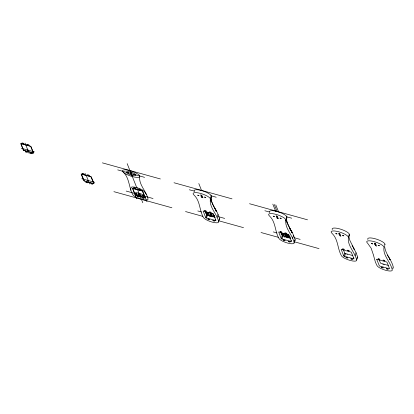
<?xml version="1.0" encoding="UTF-8"?>
<svg xmlns="http://www.w3.org/2000/svg" width="414" height="414" viewBox="0 0 414 414"><rect width="100%" height="100%" fill="white"/><g stroke="black" fill="none" stroke-linecap="round" stroke-linejoin="round"><path stroke-width="0.62" d="M145.376 197.768L135.404 195.051L132.703 188.375L142.701 191.128L146.965 201.732M384.611 245.802C384.927 253.591 391.556 259.454 393.238 266.916A8.114 2.184 19.1 0 1 392.726 267.941M139.642 176.861C138.876 184.975 146.266 191.082 148 198.818A8.114 2.184 19.1 0 1 141.417 199.31A8.114 2.184 19.1 0 1 132.744 194.58C131.807 192.515 129.38 188.913 131.611 187.035A5.351 1.439 19.1 0 1 132.615 186.947L134.12 187.107M210.276 199.631C209.51 207.74 216.9 213.852 218.633 221.588A8.114 2.184 19.1 0 1 212.051 222.075A8.114 2.184 19.1 0 1 203.377 217.35C199.325 210.296 200.314 201.038 194.094 195.134A9.155 2.463 19.1 0 1 200.609 193.431A9.155 2.463 19.1 0 1 210.276 199.631L211.275 196.753A14.79 4.725 12.8 0 0 211.114 196.433M285.779 220.595C285.013 228.704 292.403 234.816 294.137 242.552A8.114 2.184 19.1 0 1 287.549 243.044A8.114 2.184 19.1 0 1 278.881 238.314C274.829 231.266 275.817 222.002 269.597 216.098A9.155 2.463 19.1 0 1 276.112 214.4A9.155 2.463 19.1 0 1 285.779 220.595L286.778 217.717A14.785 4.725 12.8 0 0 286.669 217.495M348.303 237.957C347.537 246.066 354.927 252.178 356.661 259.914A8.114 2.184 19.1 0 1 350.073 260.406A8.114 2.184 19.1 0 1 341.405 255.676C337.353 248.628 338.341 239.364 332.121 233.46A9.155 2.463 19.1 0 1 338.636 231.762A9.155 2.463 19.1 0 1 348.303 237.957L349.214 234.888M205.701 217.655L203.155 211.005L213.262 213.836L216.004 220.579L205.877 217.826L206.7 214.778L207.321 215.089M206.545 218.116L207.331 215.171M215.363 220.564L215.761 219.41M217.055 217.34L218.049 214.462C216.004 208.615 210.188 203.279 211.275 196.753A9.155 2.463 19.1 0 0 202.627 190.859A9.155 2.463 19.1 0 0 194.357 191.454M218.633 221.588L219.632 218.711L218.049 214.462M281.204 238.619L278.658 231.975L288.765 234.8L291.513 241.522L281.494 238.857L281.204 238.619L282.198 235.742L290.685 238.324M282.048 239.08L282.834 236.135M290.866 241.528L291.265 240.379M292.558 238.304L293.552 235.426C291.503 229.579 285.691 224.243 286.778 217.717A9.155 2.463 19.1 0 0 278.394 211.906A9.155 2.463 19.1 0 0 269.747 212.232M294.137 242.552L295.13 239.675L293.552 235.426M343.729 255.981L341.183 249.337L351.289 252.162L354.037 258.885L343.817 256.09L344.727 253.104L343.537 250.134M344.572 256.442L345.571 253.565L352.733 255.557M353.39 258.89L353.789 257.741M355.083 255.666L356.076 252.788L349.866 240.441L348.981 237.067L349.302 235.08A9.155 2.463 19.1 0 0 340.919 229.268A9.155 2.463 19.1 0 0 332.271 229.594M356.661 259.914L357.66 257.037L356.076 252.788M392.803 268.795L393.052 268.075M214.245 215.342L213.971 215.404L214.229 215.653M348.779 234.986L349.302 235.08M286.291 217.629L286.778 217.717L286.441 219.218L286.954 222.023L290.354 229.185M210.938 196.691C210.535 200.226 212.905 204.77 214.85 208.221M384.58 244.907L384.88 244.959A9.155 2.463 19.1 0 0 376.497 239.147A9.155 2.463 19.1 0 0 367.849 239.473M21.337 143.674L20.954 143.715L23.655 150.349L33.379 153.009L30.677 146.349L20.772 143.544L23.319 150.189L24.028 150.608M93.347 183.454L93.776 183.433L90.785 176.633M144.698 197.711L145.128 197.695L142.276 190.957M102.393 162.862L160.378 178.962M174.02 182.75L232.011 198.855M249.523 203.719L307.514 219.818M117.731 169.885L144.574 177.337M189.358 189.772L194.238 191.128M210.71 195.703L216.201 197.23M264.862 210.742L269.742 212.097M286.214 216.667L291.704 218.194M21.347 143.601L30.879 146.37L33.627 153.092L24.038 150.536M21.342 148.284L34.378 151.902M81.744 178.724L94.775 182.341M126.192 191.066L153.03 198.518M197.82 210.954L201.478 211.973M205.344 213.044L214.292 215.528M218.561 216.713L224.662 218.411M273.323 231.923L276.982 232.937M280.847 234.008L289.795 236.497M294.064 237.683L300.166 239.375M215.259 217.381L207.419 215.125M388.311 265.436L380.595 263.226L378.888 259.433M113.897 191.666L171.888 207.771M185.524 211.559L202.798 216.356M218.84 220.807L243.515 227.664M261.027 232.523L278.301 237.32M294.338 241.776L319.018 248.628M345.571 253.565L344.738 253.13M135.911 195.346L135.078 194.911M137.122 187.759L137.484 187.873A10.686 2.872 19.1 0 1 139.559 188.618L141.303 189.358A5.351 1.439 19.1 0 1 142.639 190.098L144.558 191.811L146.421 194.57M142.121 190.813L132.454 188.282L136.625 198.782M90.769 176.555L81.118 174.009L83.716 180.628L84.342 180.939M290.033 236.751L289.681 236.585M84.28 180.996L94.025 183.531L91.277 176.809L81.377 174.092L84.29 180.923M286.84 235.561L286.348 235.504L287.14 235.794L285.991 235.4L287.471 235.933L286.995 235.519M282.824 236.058L281.023 232.244M207.274 215.073L205.52 211.28M291.27 231.959L292.108 232.477L289.971 228.906M353.908 249.388L354.632 249.839L352.495 246.268M215.88 211.062L216.605 211.513L215.435 209.308M123.46 172.369C128.376 177.078 128.894 184.142 130.902 190.264M387.23 255.045L387.452 255.319M352.091 245.714L352.397 246.128M289.562 228.352L289.872 228.766M387.67 255.593L389.264 258.01M289.66 228.481L291.922 232.125M214.157 207.512L214.452 207.916M214.271 207.662L214.561 208.076M214.659 208.216L214.84 208.485M214.747 208.345L216.087 210.555M214.928 208.62L216.605 211.513L216.481 211.28M389.414 258.264L390.211 259.723A28.183 7.581 19.1 0 0 389.315 259.169M291.658 231.643L292.108 232.477L291.984 232.244M216.155 210.674L216.418 211.161M275.791 204.925L278.632 212.035M287.394 233.967L289.05 238.117M274.306 204.511L277.147 211.626M285.908 233.558L287.647 237.91M272.821 204.102L275.662 211.212M284.418 233.144L286.079 237.294M280.775 232.176L282.369 236.166M198.803 183.547L201.644 190.657M210.302 212.335L212.144 216.941M205.272 211.207L206.865 215.197M141.816 197.002L139.466 196.634L138.84 196.174M127.176 163.654L142.799 202.777M90.464 182.74L88.115 182.377L87.489 181.917M85.481 173.58L89.621 183.945M25.083 143.141L29.223 153.506M211.042 201.613L210.343 198.767M286.395 222.163L285.888 220.119M373.387 254.843L371.151 248.209L367.699 243.344A9.155 2.463 19.1 0 1 374.215 241.641A9.155 2.463 19.1 0 1 383.887 247.836C383.064 255.93 390.656 262.088 392.239 269.793A8.114 2.184 19.1 0 1 385.657 270.285A8.114 2.184 19.1 0 1 376.983 265.555L375.426 262.217L373.459 255.127M357.66 257.037A8.114 2.184 19.1 0 1 356.987 258.119M346.906 254.403A0.999 0.269 19.1 0 1 347.362 254.408M384.803 244.829A13.786 4.404 12.8 0 1 384.854 244.953M382.862 264.277A0.999 0.269 19.1 0 1 383.193 264.344M383.902 264.618A0.999 0.269 19.1 0 1 384.166 264.784M295.13 239.675A8.114 2.184 19.1 0 1 294.457 240.757M284.206 236.999A1.159 0.31 19.1 0 1 284.967 237.025M290.576 237.739A5.072 1.361 19.1 0 1 283.968 235.939A5.072 1.361 19.1 0 1 282.721 233.579A5.072 1.361 19.1 0 1 289.241 235.214M219.632 218.711A8.114 2.184 19.1 0 1 218.959 219.793M209.67 216.16A0.999 0.269 19.1 0 1 210.126 216.325M209.66 216.108A1.159 0.31 19.1 0 1 210.183 216.305M214.752 216.781A5.072 1.361 19.1 0 1 208.201 214.83A5.072 1.361 19.1 0 1 207.31 212.599A5.072 1.361 19.1 0 1 213.738 214.25M137.122 187.754A3.126 0.838 19.1 0 0 136.397 187.552L136.051 187.475A10.686 2.872 19.1 0 0 134.126 187.107M127.119 172.457L128.418 172.886L127.129 172.441M130.037 172.24L131.336 172.669L130.037 172.24M130.4 173.362L131.9 173.859L130.41 173.342M130.964 174.553L132.263 174.982L130.969 174.532M133.882 174.335L135.176 174.78L133.903 174.299M135.58 193.638L136.874 194.083L135.601 193.607M138.499 193.421L139.792 193.866L138.519 193.39M138.861 194.544L140.362 195.041L138.866 194.523M139.425 195.734L140.724 196.164L139.43 195.718M142.344 195.517L143.642 195.946L142.344 195.517M197.752 195.222L199.051 195.656L197.763 195.206M200.671 195.004L201.97 195.439L200.671 195.004M201.033 196.127L202.534 196.624L201.044 196.107M201.597 197.318L202.896 197.752L201.597 197.318M204.516 197.1L205.815 197.53L204.521 197.085M207.212 213.526L208.511 213.96L207.217 213.51M210.131 213.308L211.43 213.743L210.131 213.308M210.493 214.431L211.989 214.933L210.498 214.416M211.052 215.622L212.351 216.056L211.057 215.606M273.256 216.191L274.554 216.62L273.261 216.17M276.174 215.968L277.473 216.403L276.174 215.968M276.536 217.096L278.037 217.593L276.542 217.076M277.101 218.281L278.399 218.716L277.106 218.266M280.019 218.064L281.313 218.514L280.035 218.033M282.71 234.495L284.009 234.924L282.71 234.495M285.629 234.277L286.928 234.707L285.629 234.277M286.555 236.591L287.854 237.02L286.56 236.57M335.78 233.553L337.079 233.982L335.785 233.532M338.699 233.33L339.992 233.781L338.719 233.299M339.061 234.459L340.562 234.955L339.071 234.438M339.625 235.644L340.924 236.078L339.63 235.628M342.544 235.426L343.843 235.861L342.549 235.411M27.464 149.961L28.255 150.235L27.484 149.935M87.861 180.4L88.658 180.664L87.861 180.39M139.213 194.658L140.01 194.927L139.213 194.647M210.84 214.55L211.642 214.814L210.845 214.54M371.379 243.401L372.641 243.893L371.379 243.401M374.297 243.184L375.56 243.675L374.297 243.184M374.665 244.301L376.119 244.871L374.665 244.301M375.224 245.497L376.481 245.988L375.224 245.497M378.142 245.274L379.405 245.771L378.142 245.274M376.709 259.242L379.4 265.969L389.595 268.8L386.909 262.072L376.709 259.242M346.223 257.725A0.999 0.269 19.1 0 0 347.729 258.005A0.999 0.269 19.1 0 0 346.394 257.291A0.999 0.269 19.1 0 0 346.223 257.725M351.175 259.097A0.999 0.269 19.1 0 0 352.681 259.376A0.999 0.269 19.1 0 0 351.351 258.667A0.999 0.269 19.1 0 0 351.175 259.097M342.797 249.259A0.999 0.269 19.1 0 0 344.35 249.585A0.999 0.269 19.1 0 0 343.092 248.866A0.999 0.269 19.1 0 0 342.797 249.259M347.75 250.63A0.999 0.269 19.1 0 0 349.302 250.962A0.999 0.269 19.1 0 0 348.045 250.242A0.999 0.269 19.1 0 0 347.75 250.63M381.729 267.563A0.999 0.269 19.1 0 0 383.292 267.905A0.999 0.269 19.1 0 0 382.06 267.185A0.999 0.269 19.1 0 0 381.729 267.563M386.681 268.94A0.999 0.269 19.1 0 0 388.244 269.281A0.999 0.269 19.1 0 0 387.018 268.562A0.999 0.269 19.1 0 0 386.681 268.94M378.308 259.097A0.999 0.269 19.1 0 0 379.907 259.485A0.999 0.269 19.1 0 0 378.763 258.766A0.999 0.269 19.1 0 0 378.308 259.097M383.26 260.473A0.999 0.269 19.1 0 0 384.86 260.861A0.999 0.269 19.1 0 0 383.716 260.142A0.999 0.269 19.1 0 0 383.26 260.473M283.699 240.363A0.999 0.269 19.1 0 0 285.199 240.637A0.999 0.269 19.1 0 0 283.869 239.929A0.999 0.269 19.1 0 0 283.699 240.363M288.651 241.735A0.999 0.269 19.1 0 0 290.157 242.014A0.999 0.269 19.1 0 0 288.822 241.305A0.999 0.269 19.1 0 0 288.651 241.735M280.273 231.897A0.999 0.269 19.1 0 0 281.82 232.223A0.999 0.269 19.1 0 0 280.568 231.504A0.999 0.269 19.1 0 0 280.273 231.897M285.225 233.268A0.999 0.269 19.1 0 0 286.778 233.599A0.999 0.269 19.1 0 0 285.52 232.88A0.999 0.269 19.1 0 0 285.225 233.268M208.195 219.394A0.999 0.269 19.1 0 0 209.701 219.674A0.999 0.269 19.1 0 0 208.371 218.959A0.999 0.269 19.1 0 0 208.195 219.394M213.148 220.771A0.999 0.269 19.1 0 0 214.654 221.05A0.999 0.269 19.1 0 0 213.324 220.336A0.999 0.269 19.1 0 0 213.148 220.771M204.77 210.928A0.999 0.269 19.1 0 0 206.322 211.259A0.999 0.269 19.1 0 0 205.065 210.54A0.999 0.269 19.1 0 0 204.77 210.928M209.722 212.304A0.999 0.269 19.1 0 0 211.275 212.63A0.999 0.269 19.1 0 0 210.022 211.916A0.999 0.269 19.1 0 0 209.722 212.304M142.426 198.011A1.159 0.31 19.1 0 0 144.17 198.337A1.159 0.31 19.1 0 0 142.628 197.509A1.159 0.31 19.1 0 0 142.426 198.011M22.289 143.467A1.159 0.31 19.1 0 0 24.084 143.849A1.159 0.31 19.1 0 0 22.63 143.016A1.159 0.31 19.1 0 0 22.289 143.467M27.246 144.843A1.159 0.31 19.1 0 0 29.037 145.221A1.159 0.31 19.1 0 0 27.588 144.393A1.159 0.31 19.1 0 0 27.246 144.843M30.677 153.315A1.159 0.31 19.1 0 0 32.421 153.635A1.159 0.31 19.1 0 0 30.879 152.813A1.159 0.31 19.1 0 0 30.677 153.315M25.725 151.938A1.159 0.31 19.1 0 0 27.464 152.264A1.159 0.31 19.1 0 0 25.927 151.436A1.159 0.31 19.1 0 0 25.725 151.938M128.174 173.792A5.072 1.361 19.1 0 0 135.916 175.334A5.072 1.361 19.1 0 0 129.365 171.707A5.072 1.361 19.1 0 0 128.174 173.792M136.636 194.973A5.072 1.361 19.1 0 0 144.372 196.515A5.072 1.361 19.1 0 0 137.821 192.888A5.072 1.361 19.1 0 0 136.636 194.973M137.474 196.634A1.159 0.31 19.1 0 0 139.213 196.96A1.159 0.31 19.1 0 0 137.676 196.132A1.159 0.31 19.1 0 0 137.474 196.634M138.995 189.54A1.159 0.31 19.1 0 0 140.786 189.922A1.159 0.31 19.1 0 0 139.337 189.089A1.159 0.31 19.1 0 0 138.995 189.54M134.043 188.163A1.159 0.31 19.1 0 0 135.833 188.546A1.159 0.31 19.1 0 0 134.384 187.713A1.159 0.31 19.1 0 0 134.043 188.163M126.11 174.118A9.155 2.463 19.1 0 0 139.797 176.612A9.155 2.463 19.1 0 0 127.543 170.102A9.155 2.463 19.1 0 0 126.11 174.118M82.686 173.906A1.159 0.31 19.1 0 0 84.482 174.284A1.159 0.31 19.1 0 0 83.033 173.456A1.159 0.31 19.1 0 0 82.686 173.906M87.644 175.282A1.159 0.31 19.1 0 0 89.434 175.66A1.159 0.31 19.1 0 0 87.985 174.832A1.159 0.31 19.1 0 0 87.644 175.282M86.122 182.377A1.159 0.31 19.1 0 0 87.861 182.698A1.159 0.31 19.1 0 0 86.324 181.875A1.159 0.31 19.1 0 0 86.122 182.377M91.075 183.754A1.159 0.31 19.1 0 0 92.819 184.075A1.159 0.31 19.1 0 0 91.277 183.252A1.159 0.31 19.1 0 0 91.075 183.754"/></g></svg>
